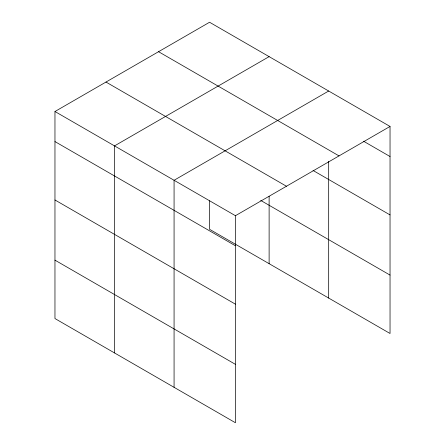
<?xml version="1.0" encoding="UTF-8"?>
<svg xmlns="http://www.w3.org/2000/svg" width="445" height="445" viewBox="0 0 445 445"><rect width="100%" height="100%" fill="white"/><g stroke="black" fill="none" stroke-linecap="round" stroke-linejoin="round"><path stroke-width="0.67" d="M235.438 304.18L235.438 215.703L54.963 111.511L54.963 318.553L235.438 422.75L235.438 304.18L54.963 199.983M54.963 111.511L209.562 22.25L390.037 126.447L390.037 333.489L209.562 229.297L209.562 200.79M269.119 56.637L114.515 145.893L114.515 352.941M328.677 91.019L174.073 180.281L174.073 387.322M235.438 215.703L390.037 126.447M363.571 141.237L390.037 156.523M158.548 51.703L339.018 155.9M313.035 170.463L390.037 214.918M105.982 82.052L286.452 186.249M260.698 200.417L390.037 275.088M54.963 141.582L235.438 245.779M54.963 260.153L235.438 364.349M328.677 161.418L328.677 298.067M269.119 196.29L269.119 263.679"/></g></svg>
